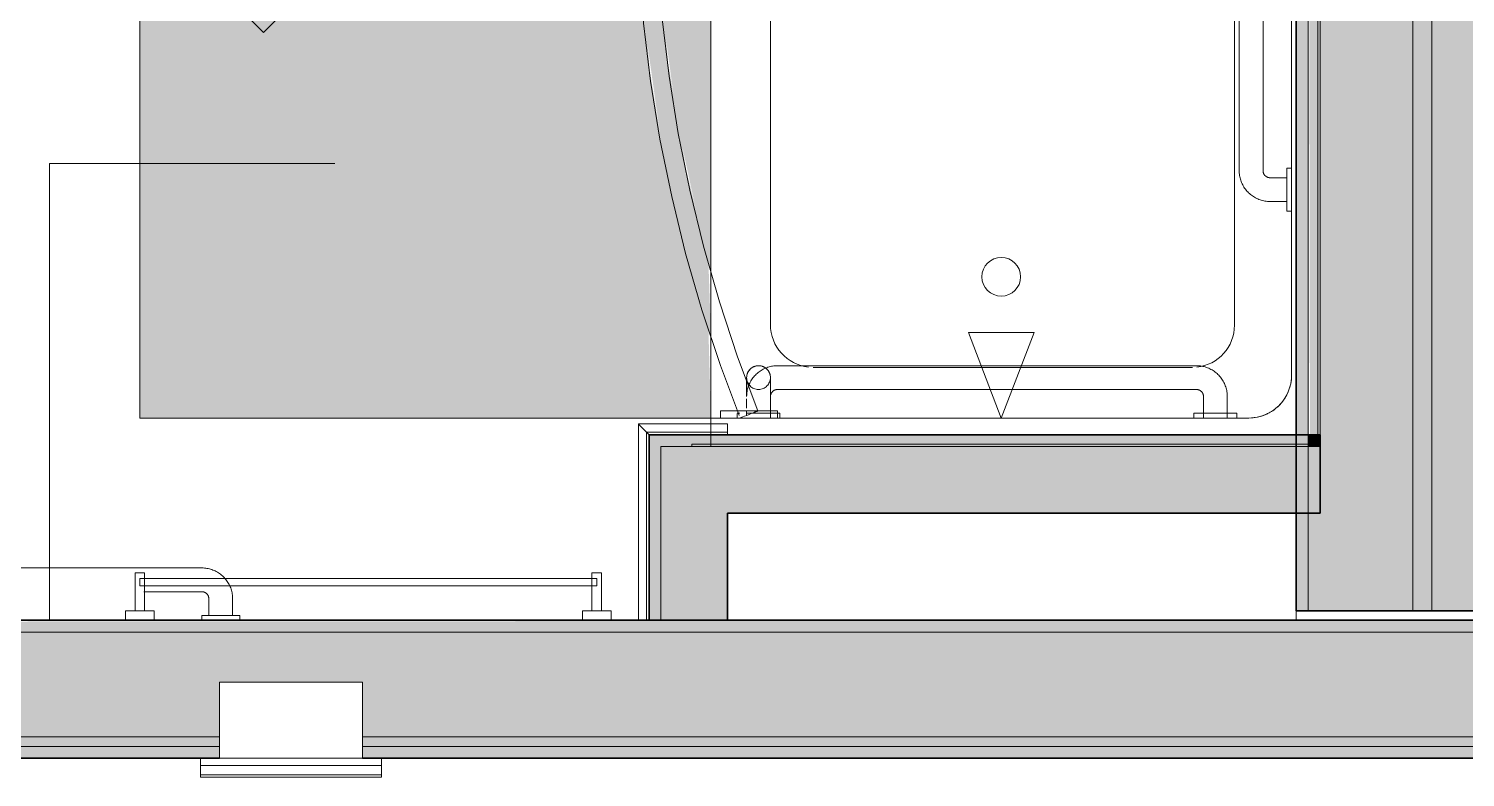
# Model space of a CAD drawing. Header units: inches. Extents: x 6 to 8416, y -388 to 6104.
# Drawn here: x 6471.1 to 6546.5, y 329.9 to 369.3 of the extents above; entities that cross this region are included whole.
import ezdxf

# ---------------------------------------------------------------- set-up
doc = ezdxf.new("R2010")
doc.units = ezdxf.units.IN
doc.header["$MEASUREMENT"] = 0
doc.linetypes.add('Dash 1_16_', pattern=[48, 24, -24])
doc.linetypes.add('Hidden 1_16_', pattern=[36, 24, -12])
for name, color, linetype, lineweight in [('A-GENM', 13, 'Continuous', 18), ('A-ROOM', 32, 'Continuous', 13), ('A-WALL', 113, 'Continuous', 25), ('A-WALL-PATT', 111, 'Continuous', 35), ('I-WALL', 2, 'Continuous', 25), ('P-SANR-FIXT', 6, 'Continuous', 18), ('Q-SPCQ', 91, 'Continuous', 18)]:
    doc.layers.add(name, color=color, linetype=linetype, lineweight=lineweight)

# ---------------------------------------------------------------- blocks, each defined once
blk = doc.blocks.new('GM BA Shower-Unit-Tub-Prefab-ICC ADA-AM - ICC Type B_ Option B Forward_ 60_W x 32_D-2924853-LEVEL 3 - PLAN Copy 1 Copy 1')
at = {"layer": 'A-GENM'}
blk.add_line((0, 32), (0.625, 32), dxfattribs=at)
blk = doc.blocks.new('PL BA Toilet-Unit-Two Piece-ICC ADA-AM - ICC Type B_ Side Approach_ Side Bar-1978641-LEVEL 3 - PLAN Copy 1 Copy 1')
at = {"layer": 'A-GENM', "linetype": 'Hidden 1_16_', "lineweight": 9}
for p, q in [((48, 56), (48, 24)), ((33, 24), (33, 0)), ((33, 24), (48, 24))]:
    blk.add_line(p, q, dxfattribs=at)
blk = doc.blocks.new('GM Clearance-Rect-AM - 30_ x 48_  - A117 2017 Existing _ Type B _ A117 2009 _ CBC-V246-LEVEL 3 - PLAN Copy 1 Copy 1')
at = {"layer": 'A-GENM', "linetype": 'Hidden 1_16_', "lineweight": 9, "transparency": 33554560}
h = blk.add_hatch(color=256, dxfattribs=at)
h.paths.add_polyline_path([(-6.991, 0), (15, 0), (14.865, 4.705), (14.159, 7.141), (12.32, 14.947), (11.787, 18.299), (11.214, 24.639), (11.148, 30.645), (11.479, 35.998), (12.278, 41.836), (13.485, 47.308), (13.485, 48), (-15, 48), (-15, 0)])
h.paths.add_polyline_path([(15, 7.775), (15, 48), (14.667, 48), (13.728, 44.092), (12.765, 38.451), (12.231, 32.814), (12.135, 26.714), (12.448, 21.317), (13.252, 15.39), (14.486, 9.664), (14.989, 7.815)])
blk.add_hatch(color=256, dxfattribs=at).paths.add_polyline_path([(15, 4.326), (14.865, 8.27), (13.713, 12.987), (12.752, 18.657), (12.22, 24.46), (12.135, 30.286), (12.478, 35.946), (13.367, 42.21), (14.624, 47.841), (14.492, 48), (13.614, 47.841), (12.13, 41.068), (11.845, 39.201), (11.217, 32.454), (11.104, 27.516), (11.508, 20.747), (12.336, 14.859), (13.593, 9.14), (14.865, 4.705)])
at = {"layer": 'A-GENM', "linetype": 'Hidden 1_16_', "lineweight": 9}
for p, q in [((-15, 48), (-15, 0)), ((-15, 48), (-15, 0)), ((15, 7.775), (15, 48)), ((15, 7.775), (15, 48)), ((15, 48), (15, 7.775)), ((-15, 0), (-15, 38.125)), ((15, 6.898), (15, 7.775)), ((15, 6.898), (15, 7.775)), ((15, 7.775), (15, 6.898)), ((15, 4.625), (15, 6.752)), ((15, 4.625), (15, 6.752)), ((15, 6.752), (15, 4.625)), ((15, 0), (15, 4.326)), ((15, 0), (15, 4.326)), ((15, 4.326), (15, 0)), ((-15, 0), (15, 0)), ((-15, 0), (15, 0)), ((15, 0), (-15, 0))]:
    blk.add_line(p, q, dxfattribs=at)
blk = doc.blocks.new('z Nested-Shower Surround-Tub-Prefab - Variable-V247-LEVEL 3 - PLAN Copy 1 Copy 1')
at = {"layer": 'A-GENM', "lineweight": 9}
for p, q in [((0.125, 33), (0, 33)), ((0, 33), (0, 0.625)), ((0, 32), (0, 33)), ((0, 33), (0.125, 33)), ((0.125, 0.625), (0.125, 33)), ((0.125, 33), (0.125, 32)), ((0, 31.125), (0, 32)), ((0.125, 32), (0.125, 31.125)), ((0, 1.25), (0, 31.125)), ((0.125, 31.125), (0.125, 1.25)), ((0, 0.625), (0, 0)), ((0, 0), (60, 0)), ((0.125, 0.125), (0.125, 0.625)), ((59.875, 0.125), (0.125, 0.125))]:
    blk.add_line(p, q, dxfattribs=at)
at = {"layer": 'A-GENM'}
for p, q in [((1.5, 32), (0, 32)), ((0, 32), (0, 0.625)), ((0, 31.125), (0, 32)), ((0.125, 32), (0.469, 32)), ((0.625, 32), (1.5, 32)), ((1.5, 32), (5.826, 32)), ((1.5, 30.75), (1.5, 32)), ((1.5, 30.75), (1.5, 32)), ((1.5, 32), (1.5, 30.75)), ((6.125, 32), (8.252, 32)), ((8.398, 32), (9.275, 32)), ((9.275, 32), (49.5, 32)), ((0, 1.25), (0, 31.125)), ((1.5, 30), (1.5, 30.75)), ((1.5, 29.25), (1.5, 30.75)), ((1.5, 30.75), (1.5, 30)), ((1.5, 3.75), (1.5, 29.25)), ((1.5, 5.942), (1.5, 29.058)), ((1.5, 29.058), (1.5, 5.942)), ((53.839, 28.873), (6.409, 28.873)), ((4.159, 26.623), (4.159, 17.771)), ((4.159, 17.771), (4.159, 15.729)), ((4.159, 15.729), (4.159, 6.712)), ((1.5, 3.75), (1.5, 5.058)), ((1.5, 5.058), (1.5, 3.75)), ((53.877, 4.5), (6.371, 4.5)), ((56.25, 1.5), (3.75, 1.5)), ((56.25, 1.5), (3.75, 1.5)), ((3.75, 1.5), (56.25, 1.5)), ((0, 0.625), (0, 0)), ((0, 0), (60, 0))]:
    blk.add_line(p, q, dxfattribs=at)
blk.add_circle((8.92, 16.75), 1.016, dxfattribs=at)
for centre, radius, start, end in [((6.409, 26.623), 2.25, 90, 173.7582), ((6.371, 6.712), 2.212, 186.09767, 270), ((3.75, 3.75), 2.25, 180, 195), ((3.75, 3.75), 2.25, 180, 270), ((3.75, 3.75), 2.25, 180, 195), ((3.75, 3.75), 2.25, 195, 200.02868), ((3.75, 3.75), 2.25, 195, 200.02868), ((3.75, 3.75), 2.25, 200.02868, 204.97132), ((3.75, 3.75), 2.25, 200.02868, 204.97132), ((3.75, 3.75), 2.25, 204.97132, 210), ((3.75, 3.75), 2.25, 204.97132, 210), ((3.75, 3.75), 2.25, 210, 225), ((3.75, 3.75), 2.25, 210, 225), ((3.75, 3.75), 2.25, 225, 240), ((3.75, 3.75), 2.25, 225, 240), ((3.75, 3.75), 2.25, 240, 245.02868), ((3.75, 3.75), 2.25, 240, 245.02868), ((3.75, 3.75), 2.25, 245.02868, 249.97132), ((3.75, 3.75), 2.25, 245.02868, 249.97132), ((3.75, 3.75), 2.25, 249.97132, 255), ((3.75, 3.75), 2.25, 249.97132, 255), ((3.75, 3.75), 2.25, 255, 270), ((3.75, 3.75), 2.25, 255, 270)]:
    blk.add_arc(centre, radius, start, end, dxfattribs=at)
blk = doc.blocks.new('z Nested-Shower Grab Bars - Variable-V248-LEVEL 3 - PLAN Copy 1 Copy 1')
at = {"layer": 'A-GENM', "linetype": 'Dash 1_16_', "lineweight": 9}
for p, q in [((0.245, 29.125), (0, 29.125)), ((0, 29.125), (0, 28.974)), ((0, 29.125), (0, 28.974)), ((0.245, 29.125), (0, 29.125)), ((0, 29.125), (0, 29.087)), ((0, 29.125), (0, 28.974)), ((0, 29.087), (0, 28.974)), ((0, 28.795), (0, 28.563)), ((0, 28.795), (0, 28.563)), ((0, 28.795), (0, 28.563)), ((0, 28.795), (0, 28.563)), ((0.25, 29.087), (0.25, 29.125)), ((0.25, 29.087), (0.25, 29.125)), ((0.25, 29.087), (0.25, 29.125)), ((0.25, 29.087), (0.25, 29.125)), ((0.25, 28.974), (0.25, 29.087)), ((0.25, 28.974), (0.25, 29.087)), ((0.25, 28.974), (0.25, 29.087)), ((0.25, 28.974), (0.25, 29.087)), ((0, 28.625), (0, 28.604)), ((0, 28.625), (0, 28.604)), ((0, 28.604), (0, 28.541)), ((0, 28.604), (0, 28.541)), ((0, 28.541), (0, 28.442)), ((0, 28.541), (0, 28.442)), ((0, 28.503), (0, 28.113)), ((0, 28.503), (0, 28.113)), ((0, 28.503), (0, 28.113)), ((0, 28.442), (0, 28.162)), ((0, 28.442), (0, 27.838)), ((0, 28.162), (0, 27.838)), ((0, 28), (0, 27.749)), ((0, 28), (0, 27.749)), ((0, 28), (0, 27.749)), ((0.375, 28.625), (0.154, 28.625)), ((0.25, 28.625), (0.25, 28.604)), ((0.25, 28.625), (0.25, 28.604)), ((0.25, 28.604), (0.25, 28.541)), ((0.25, 28.604), (0.25, 28.442)), ((0.25, 28.541), (0.25, 28.442)), ((0.25, 28.442), (0.25, 28.313)), ((0.25, 28.442), (0.25, 28.313)), ((0.25, 28.313), (0.25, 28)), ((0.25, 28.313), (0.25, 28.162)), ((0.25, 28.113), (0.25, 28.291)), ((0.25, 28.162), (0.25, 28)), ((0.25, 28), (0.25, 27.838)), ((0.25, 28), (0.25, 27.838)), ((0.25, 27.749), (0.25, 27.991)), ((1.004, 28.625), (0.515, 28.625)), ((1.004, 28.625), (0.515, 28.625)), ((1.143, 28.625), (1.125, 28.625)), ((1.125, 28.625), (1.165, 28.625)), ((1.208, 28.623), (1.143, 28.625)), ((1.165, 28.625), (1.205, 28.625)), ((1.205, 28.625), (1.245, 28.625)), ((1.272, 28.618), (1.208, 28.623)), ((1.245, 28.625), (1.284, 28.625)), ((1.337, 28.611), (1.272, 28.618)), ((1.284, 28.625), (1.324, 28.625)), ((1.324, 28.625), (1.363, 28.625)), ((1.401, 28.601), (1.337, 28.611)), ((1.363, 28.625), (1.401, 28.625)), ((1.401, 28.625), (1.44, 28.625)), ((1.465, 28.589), (1.401, 28.601)), ((1.44, 28.625), (1.477, 28.625)), ((1.528, 28.574), (1.465, 28.589)), ((1.477, 28.625), (1.514, 28.625)), ((1.514, 28.625), (1.551, 28.625)), ((1.591, 28.557), (1.528, 28.574)), ((1.551, 28.625), (1.587, 28.625)), ((1.587, 28.625), (1.622, 28.625)), ((1.653, 28.537), (1.591, 28.557)), ((1.622, 28.625), (1.656, 28.625)), ((1.714, 28.515), (1.653, 28.537)), ((1.656, 28.625), (1.69, 28.625)), ((1.69, 28.625), (1.722, 28.625)), ((1.774, 28.49), (1.714, 28.515)), ((1.722, 28.625), (1.754, 28.625)), ((1.754, 28.625), (1.784, 28.625)), ((1.833, 28.463), (1.774, 28.49)), ((1.784, 28.625), (1.814, 28.625)), ((1.814, 28.625), (1.842, 28.625)), ((1.891, 28.433), (1.833, 28.463)), ((1.842, 28.625), (1.87, 28.625)), ((1.87, 28.625), (1.896, 28.625)), ((1.948, 28.401), (1.891, 28.433)), ((1.896, 28.625), (1.921, 28.625)), ((1.921, 28.625), (1.944, 28.625)), ((1.944, 28.625), (1.966, 28.625)), ((2.003, 28.367), (1.948, 28.401)), ((1.966, 28.625), (1.987, 28.625)), ((1.987, 28.625), (2.007, 28.625)), ((2.057, 28.331), (2.003, 28.367)), ((2.042, 28.625), (2.057, 28.625)), ((2.057, 28.625), (2.071, 28.625)), ((2.109, 28.293), (2.057, 28.331)), ((2.071, 28.625), (2.083, 28.625)), ((2.083, 28.625), (2.094, 28.625)), ((2.094, 28.625), (2.103, 28.625)), ((2.103, 28.625), (2.11, 28.625)), ((2.16, 28.252), (2.109, 28.293)), ((2.11, 28.625), (2.116, 28.625)), ((2.116, 28.625), (2.121, 28.625)), ((2.121, 28.625), (2.124, 28.625)), ((2.124, 28.625), (2.125, 28.625)), ((2.125, 28.625), (2.15, 28.625)), ((2.15, 28.625), (2.175, 28.623)), ((2.21, 28.21), (2.16, 28.252)), ((2.175, 28.623), (2.2, 28.621)), ((2.2, 28.621), (2.225, 28.617)), ((2.257, 28.166), (2.21, 28.21)), ((2.225, 28.617), (2.249, 28.613)), ((2.249, 28.613), (2.274, 28.607)), ((2.303, 28.119), (2.257, 28.166)), ((2.274, 28.607), (2.298, 28.601)), ((2.298, 28.601), (2.322, 28.593)), ((2.347, 28.072), (2.303, 28.119)), ((2.322, 28.593), (2.345, 28.585)), ((2.345, 28.585), (2.368, 28.576)), ((2.389, 28.022), (2.347, 28.072)), ((2.368, 28.576), (2.391, 28.565)), ((2.428, 27.97), (2.389, 28.022)), ((2.391, 28.565), (2.414, 28.554)), ((2.414, 28.554), (2.436, 28.542)), ((2.466, 27.918), (2.428, 27.97)), ((2.436, 28.542), (2.457, 28.53)), ((2.457, 28.53), (2.478, 28.516)), ((2.478, 28.516), (2.498, 28.501)), ((2.498, 28.501), (2.518, 28.486)), ((2.518, 28.486), (2.537, 28.47)), ((2.537, 28.47), (2.556, 28.453)), ((2.556, 28.453), (2.573, 28.435)), ((2.573, 28.435), (2.59, 28.417)), ((2.59, 28.417), (2.607, 28.398)), ((2.607, 28.398), (2.622, 28.379)), ((2.622, 28.379), (2.637, 28.358)), ((2.637, 28.358), (2.651, 28.338)), ((2.651, 28.338), (2.664, 28.316)), ((2.664, 28.316), (2.676, 28.295)), ((2.676, 28.295), (2.688, 28.272)), ((2.688, 28.272), (2.698, 28.25)), ((2.698, 28.25), (2.708, 28.226)), ((2.708, 28.226), (2.716, 28.203)), ((2.716, 28.203), (2.724, 28.179)), ((2.724, 28.179), (2.73, 28.155)), ((2.73, 28.155), (2.736, 28.131)), ((2.736, 28.131), (2.741, 28.106)), ((2.741, 28.106), (2.745, 28.082)), ((2.746, 27.932), (2.743, 27.907)), ((2.745, 28.082), (2.747, 28.057)), ((2.749, 27.957), (2.746, 27.932)), ((2.747, 28.057), (2.749, 28.032)), ((2.749, 28.032), (2.75, 28.007)), ((2.75, 27.982), (2.749, 27.957)), ((2.75, 28.007), (2.75, 27.982)), ((0, 27.838), (0, 27.688)), ((0, 27.838), (0, 27.688)), ((0, 27.709), (0, 27.438)), ((0, 27.709), (0, 27.438)), ((0, 27.709), (0, 27.438)), ((0, 27.688), (0, 27.558)), ((0, 27.688), (0, 27.558)), ((0, 27.558), (0, 27.459)), ((0, 27.558), (0, 27.459)), ((0, 27.459), (0, 27.396)), ((0, 27.459), (0, 27.396)), ((0, 27.438), (0, 27.205)), ((0, 27.438), (0, 27.205)), ((0, 27.438), (0, 27.205)), ((0, 27.438), (0, 27.205)), ((0, 27.396), (0, 27.375)), ((0, 27.396), (0, 27.375)), ((0, 27.375), (1.125, 27.375)), ((0, 27.205), (0, 27.026)), ((0, 27.205), (0, 27.026)), ((0, 27.205), (0, 27.026)), ((0, 27.205), (0, 27.026)), ((0.25, 27.838), (0.25, 27.688)), ((0.25, 27.838), (0.25, 27.688)), ((0.25, 26.875), (0.25, 27.709)), ((0.25, 27.688), (0.25, 27.375)), ((0.25, 27.688), (0.25, 27.375)), ((0.25, 26.875), (0.25, 27.687)), ((0.25, 26.875), (0.25, 27.687)), ((0.25, 26.875), (0.25, 27.438)), ((0.25, 27.375), (1.125, 27.375)), ((1.972, 27.375), (1.95, 27.375)), ((1.993, 27.375), (1.972, 27.375)), ((2.012, 27.375), (1.993, 27.375)), ((2.03, 27.375), (2.012, 27.375)), ((2.046, 27.375), (2.03, 27.375)), ((2.061, 27.375), (2.046, 27.375)), ((2.074, 27.375), (2.061, 27.375)), ((2.086, 27.375), (2.074, 27.375)), ((2.096, 27.375), (2.086, 27.375)), ((2.105, 27.375), (2.096, 27.375)), ((2.112, 27.375), (2.105, 27.375)), ((2.118, 27.375), (2.112, 27.375)), ((2.122, 27.375), (2.118, 27.375)), ((2.124, 27.375), (2.122, 27.375)), ((2.125, 27.375), (2.124, 27.375)), ((2.138, 27.375), (2.125, 27.375)), ((2.163, 27.376), (2.138, 27.375)), ((2.188, 27.378), (2.163, 27.376)), ((2.213, 27.381), (2.188, 27.378)), ((2.238, 27.385), (2.213, 27.381)), ((2.262, 27.39), (2.238, 27.385)), ((2.287, 27.396), (2.262, 27.39)), ((2.311, 27.403), (2.287, 27.396)), ((2.334, 27.411), (2.311, 27.403)), ((2.358, 27.42), (2.334, 27.411)), ((2.381, 27.43), (2.358, 27.42)), ((2.403, 27.44), (2.381, 27.43)), ((2.426, 27.452), (2.403, 27.44)), ((2.447, 27.464), (2.426, 27.452)), ((2.468, 27.478), (2.447, 27.464)), ((2.502, 27.863), (2.466, 27.918)), ((2.489, 27.492), (2.468, 27.478)), ((2.509, 27.507), (2.489, 27.492)), ((2.535, 27.807), (2.502, 27.863)), ((2.528, 27.523), (2.509, 27.507)), ((2.547, 27.539), (2.528, 27.523)), ((2.566, 27.75), (2.535, 27.807)), ((2.565, 27.556), (2.547, 27.539)), ((2.583, 27.574), (2.565, 27.556)), ((2.595, 27.692), (2.566, 27.75)), ((2.599, 27.593), (2.583, 27.574)), ((2.622, 27.633), (2.595, 27.692)), ((2.615, 27.612), (2.599, 27.593)), ((2.63, 27.632), (2.615, 27.612)), ((2.646, 27.572), (2.622, 27.633)), ((2.645, 27.653), (2.63, 27.632)), ((2.658, 27.674), (2.645, 27.653)), ((2.671, 27.695), (2.658, 27.674)), ((2.682, 27.717), (2.671, 27.695)), ((2.693, 27.74), (2.682, 27.717)), ((2.703, 27.763), (2.693, 27.74)), ((2.712, 27.786), (2.703, 27.763)), ((2.72, 27.81), (2.712, 27.786)), ((2.727, 27.834), (2.72, 27.81)), ((2.734, 27.858), (2.727, 27.834)), ((2.739, 27.882), (2.734, 27.858)), ((2.743, 27.907), (2.739, 27.882)), ((0, 27.026), (0, 26.913)), ((0, 27.026), (0, 26.913)), ((0, 27.026), (0, 26.913)), ((0, 27.026), (0, 26.913)), ((0, 26.913), (0, 26.875)), ((0, 26.913), (0, 26.875)), ((0, 26.913), (0, 26.875)), ((0, 26.913), (0, 26.875)), ((0, 26.875), (0.25, 26.875)), ((0, 26.875), (0.25, 26.875)), ((1.5, 27), (1.5, 15.826)), ((2.75, 16.306), (2.75, 27)), ((2.75, 14.194), (2.75, 16.306)), ((1.5, 15.826), (1.5, 14.674)), ((1.5, 14.674), (1.5, 5)), ((2.75, 5), (2.75, 14.194)), ((0.25, 5.125), (0, 5.125)), ((0, 5.125), (0, 5.087)), ((0, 5.125), (0, 5.087)), ((0, 5.087), (0, 4.974)), ((0, 5.087), (0, 4.974)), ((0, 4.974), (0, 4.795)), ((0, 4.974), (0, 4.795)), ((0, 4.795), (0, 4.563)), ((0, 4.795), (0, 4.563)), ((1.125, 4.625), (0, 4.625)), ((0, 4.625), (0, 4.604)), ((0, 4.625), (0, 4.604)), ((0, 4.604), (0, 4.541)), ((0, 4.604), (0, 4.541)), ((0, 4.563), (0, 4.291)), ((0, 4.541), (0, 4.442)), ((0, 4.541), (0, 4.442)), ((0.25, 2.875), (0.25, 5.125)), ((0.25, 4.563), (0.25, 5.125)), ((0, 4.442), (0, 4.313)), ((0, 4.442), (0, 4.313)), ((0, 4.313), (0, 4.162)), ((0, 4.313), (0, 4.162)), ((0, 4.291), (0, 4)), ((0, 4.162), (0, 4)), ((0, 4.162), (0, 4)), ((0, 4), (0, 3.709)), ((0, 4), (0, 3.838)), ((0, 4), (0, 3.838)), ((0, 3.838), (0, 3.688)), ((0, 3.838), (0, 3.688)), ((0, 3.709), (0, 3.438)), ((0, 3.688), (0, 3.558)), ((0, 3.688), (0, 3.558)), ((0, 3.558), (0, 3.459)), ((0, 3.558), (0, 3.459)), ((0, 3.459), (0, 3.396)), ((0, 3.459), (0, 3.396)), ((0, 3.438), (0, 3.205)), ((0, 3.438), (0, 3.205)), ((0, 3.396), (0, 3.375)), ((0, 3.396), (0, 3.375)), ((0, 3.375), (1.125, 3.375)), ((0, 3.205), (0, 3.026)), ((0, 3.205), (0, 3.026)), ((0, 3.026), (0, 2.913)), ((0, 3.026), (0, 2.913)), ((0.25, 2.875), (0.25, 3.438)), ((0, 2.913), (0, 2.875)), ((0, 2.913), (0, 2.875)), ((0, 2.875), (0.25, 2.875)), ((35, 2.75), (13, 2.75)), ((35, 2.75), (13, 2.75)), ((11.375, 1.125), (11.375, 0.25)), ((11.375, 1.125), (11.375, 0.25)), ((12.625, 0.25), (12.625, 1.125)), ((12.625, 0.25), (12.625, 1.125)), ((13, 1.5), (35, 1.5)), ((13, 1.5), (35, 1.5)), ((10.875, 0.25), (10.875, 0)), ((11.687, 0.25), (10.875, 0.25)), ((11.687, 0.25), (10.875, 0.25)), ((10.875, 0.25), (10.875, 0)), ((13.125, 0.25), (10.875, 0.25)), ((11.687, 0.25), (10.875, 0.25)), ((10.875, 0), (10.913, 0)), ((10.875, 0), (10.913, 0)), ((10.875, 0), (10.913, 0)), ((10.875, 0), (10.913, 0)), ((10.913, 0), (11.026, 0)), ((10.913, 0), (11.026, 0)), ((10.913, 0), (11.026, 0)), ((10.913, 0), (11.026, 0)), ((11.026, 0), (11.205, 0)), ((11.026, 0), (11.205, 0)), ((11.026, 0), (11.205, 0)), ((11.026, 0), (11.205, 0)), ((11.205, 0), (11.438, 0)), ((11.205, 0), (11.438, 0)), ((11.205, 0), (11.438, 0)), ((11.205, 0), (11.438, 0)), ((11.375, 0.25), (11.688, 0.25)), ((11.375, 0.25), (11.688, 0.25)), ((11.375, 0.25), (11.688, 0.25)), ((11.375, 0.25), (12.625, 0.25)), ((11.438, 0), (11.709, 0)), ((11.438, 0), (11.709, 0)), ((11.438, 0), (11.709, 0)), ((11.438, 0), (11.709, 0)), ((11.688, 0.25), (12.313, 0.25)), ((11.688, 0.25), (11.838, 0.25)), ((11.688, 0.25), (11.838, 0.25)), ((11.822, 0.25), (11.709, 0.25)), ((11.822, 0.25), (11.709, 0.25)), ((11.822, 0.25), (11.709, 0.25)), ((11.709, 0), (12, 0)), ((11.709, 0), (12, 0)), ((11.709, 0), (12, 0)), ((11.709, 0), (12, 0)), ((11.838, 0.25), (12, 0.25)), ((11.838, 0.25), (12, 0.25)), ((12, 0.25), (12.162, 0.25)), ((12, 0.25), (12.162, 0.25)), ((12, 0), (12.291, 0)), ((12, 0), (12.291, 0)), ((12, 0), (12.291, 0)), ((12, 0), (12.291, 0)), ((12.162, 0.25), (12.313, 0.25)), ((12.162, 0.25), (12.313, 0.25)), ((12.291, 0), (12.563, 0)), ((12.291, 0), (12.563, 0)), ((12.291, 0), (12.563, 0)), ((12.291, 0), (12.563, 0)), ((13.125, 0.25), (12.313, 0.25)), ((13.125, 0.25), (12.313, 0.25)), ((12.313, 0.25), (12.625, 0.25)), ((12.313, 0.25), (12.625, 0.25)), ((13.125, 0.25), (12.313, 0.25)), ((12.313, 0.25), (12.625, 0.25)), ((12.563, 0), (12.795, 0)), ((12.563, 0), (12.795, 0)), ((12.563, 0), (12.795, 0)), ((12.563, 0), (12.795, 0)), ((12.795, 0), (12.974, 0)), ((12.795, 0), (12.974, 0)), ((12.795, 0), (12.974, 0)), ((12.795, 0), (12.974, 0)), ((12.974, 0), (13.087, 0)), ((12.974, 0), (13.087, 0)), ((12.974, 0), (13.087, 0)), ((12.974, 0), (13.087, 0)), ((13.087, 0), (13.125, 0)), ((13.087, 0), (13.125, 0)), ((13.087, 0), (13.125, 0)), ((13.087, 0), (13.125, 0)), ((13.125, 0), (13.125, 0.25)), ((13.125, 0), (13.125, 0.25))]:
    blk.add_line(p, q, dxfattribs=at)
at = {"layer": 'A-GENM', "linetype": 'Dash 1_16_', "lineweight": 9, "flags": 128}
for points in [[(2.007, 28.625), (2.025, 28.625), (2.042, 28.625)], [(1.125, 27.375), (1.14, 27.375), (1.155, 27.374), (1.17, 27.372), (1.185, 27.37), (1.2, 27.368), (1.214, 27.364), (1.229, 27.36), (1.243, 27.356), (1.257, 27.351), (1.271, 27.345), (1.285, 27.339), (1.298, 27.333), (1.311, 27.325), (1.324, 27.318), (1.337, 27.31), (1.349, 27.301), (1.361, 27.292), (1.372, 27.282), (1.383, 27.272), (1.394, 27.261), (1.404, 27.25), (1.414, 27.239), (1.423, 27.227), (1.432, 27.215), (1.441, 27.203), (1.448, 27.19), (1.456, 27.177), (1.463, 27.163), (1.469, 27.15), (1.475, 27.136), (1.48, 27.122), (1.484, 27.108), (1.488, 27.093), (1.492, 27.078), (1.495, 27.064), (1.497, 27.049), (1.498, 27.034), (1.5, 27.019), (1.5, 27.004), (1.5, 27)], [(1.95, 27.375), (1.927, 27.375), (1.903, 27.375), (1.877, 27.375), (1.85, 27.375), (1.822, 27.375), (1.792, 27.375), (1.762, 27.375), (1.731, 27.375), (1.699, 27.375), (1.665, 27.375), (1.631, 27.375), (1.596, 27.375), (1.561, 27.375), (1.524, 27.375), (1.487, 27.375), (1.45, 27.375), (1.412, 27.375), (1.373, 27.375), (1.334, 27.375), (1.295, 27.375), (1.255, 27.375), (1.216, 27.375), (1.176, 27.375), (1.136, 27.375), (1.125, 27.375)], [(2.75, 27), (2.749, 27.065), (2.745, 27.13), (2.738, 27.195), (2.729, 27.259), (2.718, 27.323), (2.703, 27.386), (2.687, 27.449), (2.668, 27.511), (2.646, 27.572)], [(1.5, 5), (1.5, 4.985), (1.499, 4.97), (1.497, 4.955), (1.495, 4.94), (1.493, 4.925), (1.489, 4.911), (1.485, 4.896), (1.481, 4.882), (1.476, 4.868), (1.47, 4.854), (1.464, 4.84), (1.458, 4.827), (1.45, 4.814), (1.443, 4.801), (1.435, 4.788), (1.426, 4.776), (1.417, 4.764), (1.407, 4.753), (1.397, 4.742), (1.386, 4.731), (1.375, 4.721), (1.364, 4.711), (1.352, 4.702), (1.34, 4.693), (1.328, 4.684), (1.315, 4.677), (1.302, 4.669), (1.288, 4.662), (1.275, 4.656), (1.261, 4.65), (1.247, 4.645), (1.233, 4.641), (1.218, 4.637), (1.203, 4.633), (1.189, 4.63), (1.174, 4.628), (1.159, 4.627), (1.144, 4.625), (1.129, 4.625), (1.125, 4.625)], [(1.125, 3.375), (1.19, 3.376), (1.255, 3.38), (1.32, 3.387), (1.384, 3.396), (1.448, 3.407), (1.511, 3.422), (1.574, 3.438), (1.636, 3.457), (1.697, 3.479), (1.758, 3.503), (1.817, 3.53), (1.875, 3.559), (1.932, 3.59), (1.988, 3.623), (2.043, 3.659), (2.095, 3.697), (2.147, 3.736), (2.197, 3.778), (2.244, 3.822), (2.291, 3.868), (2.335, 3.915), (2.377, 3.965), (2.418, 4.016), (2.456, 4.068), (2.492, 4.122), (2.526, 4.177), (2.558, 4.234), (2.588, 4.292), (2.615, 4.351), (2.64, 4.411), (2.662, 4.472), (2.682, 4.534), (2.699, 4.597), (2.714, 4.66), (2.726, 4.724), (2.736, 4.788), (2.743, 4.853), (2.748, 4.917), (2.75, 4.982), (2.75, 5)], [(13, 2.75), (12.935, 2.749), (12.87, 2.745), (12.805, 2.738), (12.741, 2.729), (12.677, 2.718), (12.614, 2.703), (12.551, 2.687), (12.489, 2.668), (12.428, 2.646), (12.367, 2.622), (12.308, 2.595), (12.25, 2.566), (12.193, 2.535), (12.137, 2.502), (12.082, 2.466), (12.03, 2.428), (11.978, 2.389), (11.928, 2.347), (11.881, 2.303), (11.834, 2.257), (11.79, 2.21), (11.748, 2.16), (11.707, 2.109), (11.669, 2.057), (11.633, 2.003), (11.599, 1.948), (11.567, 1.891), (11.537, 1.833), (11.51, 1.774), (11.485, 1.714), (11.463, 1.653), (11.443, 1.591), (11.426, 1.528), (11.411, 1.465), (11.399, 1.401), (11.389, 1.337), (11.382, 1.272), (11.377, 1.208), (11.375, 1.143), (11.375, 1.125)], [(13, 2.75), (12.935, 2.749), (12.87, 2.745), (12.805, 2.738), (12.741, 2.729), (12.677, 2.718), (12.614, 2.703), (12.551, 2.687), (12.489, 2.668), (12.428, 2.646), (12.367, 2.622), (12.308, 2.595), (12.25, 2.566), (12.193, 2.535), (12.137, 2.502), (12.082, 2.466), (12.03, 2.428), (11.978, 2.389), (11.928, 2.347), (11.881, 2.303), (11.834, 2.257), (11.79, 2.21), (11.748, 2.16), (11.707, 2.109), (11.669, 2.057), (11.633, 2.003), (11.599, 1.948), (11.567, 1.891), (11.537, 1.833), (11.51, 1.774), (11.485, 1.714), (11.463, 1.653), (11.443, 1.591), (11.426, 1.528), (11.411, 1.465), (11.399, 1.401), (11.389, 1.337), (11.382, 1.272), (11.377, 1.208), (11.375, 1.143), (11.375, 1.125)], [(12.625, 1.125), (12.625, 1.14), (12.626, 1.155), (12.628, 1.17), (12.63, 1.185), (12.632, 1.2), (12.636, 1.214), (12.64, 1.229), (12.644, 1.243), (12.649, 1.257), (12.655, 1.271), (12.661, 1.285), (12.667, 1.298), (12.675, 1.311), (12.682, 1.324), (12.69, 1.337), (12.699, 1.349), (12.708, 1.361), (12.718, 1.372), (12.728, 1.383), (12.739, 1.394), (12.75, 1.404), (12.761, 1.414), (12.773, 1.423), (12.785, 1.432), (12.797, 1.441), (12.81, 1.448), (12.823, 1.456), (12.837, 1.463), (12.85, 1.469), (12.864, 1.475), (12.878, 1.48), (12.892, 1.484), (12.907, 1.488), (12.922, 1.492), (12.936, 1.495), (12.951, 1.497), (12.966, 1.498), (12.981, 1.5), (12.996, 1.5), (13, 1.5)], [(12.625, 1.125), (12.625, 1.14), (12.626, 1.155), (12.628, 1.17), (12.63, 1.185), (12.632, 1.2), (12.636, 1.214), (12.64, 1.229), (12.644, 1.243), (12.649, 1.257), (12.655, 1.271), (12.661, 1.285), (12.667, 1.298), (12.675, 1.311), (12.682, 1.324), (12.69, 1.337), (12.699, 1.349), (12.708, 1.361), (12.718, 1.372), (12.728, 1.383), (12.739, 1.394), (12.75, 1.404), (12.761, 1.414), (12.773, 1.423), (12.785, 1.432), (12.797, 1.441), (12.81, 1.448), (12.823, 1.456), (12.837, 1.463), (12.85, 1.469), (12.864, 1.475), (12.878, 1.48), (12.892, 1.484), (12.907, 1.488), (12.922, 1.492), (12.936, 1.495), (12.951, 1.497), (12.966, 1.498), (12.981, 1.5), (12.996, 1.5), (13, 1.5)]]:
    blk.add_lwpolyline(points, dxfattribs=at)
at = {"layer": 'A-GENM', "linetype": 'Dash 1_16_', "lineweight": 9}
for start, end in [(90, 270), (270, 90)]:
    blk.add_arc((2.125, 28), 0.625, start, end, dxfattribs=at)
blk = doc.blocks.new('z Nested-Clearance-Shower-AM - Tub_Shower - ICC Type B - Option B_ Forward _ CBC 11A-2223343-LEVEL 3 - PLAN Copy 1 Copy 1')
at = {"layer": 'A-GENM', "linetype": 'Hidden 1_16_', "lineweight": 9}
for p, q in [((48, 30), (0, 30)), ((0, 30), (0, 0)), ((21.664, 24.914), (20.25, 23.5)), ((20.25, 23.5), (21.664, 24.914)), ((20.25, 23.5), (24, 19.75)), ((24, 19.75), (20.25, 23.5)), ((0, 0), (48, 0))]:
    blk.add_line(p, q, dxfattribs=at)
blk = doc.blocks.new('z Nested-Shower Fixtures - Variable-2223344-LEVEL 3 - PLAN Copy 1 Copy 1')
at = {"layer": 'P-SANR-FIXT'}
for p, q in [((0, 0), (4.5, 1.727)), ((4.5, 1.727), (4.5, -1.727)), ((4.5, -1.727), (0, 0))]:
    blk.add_line(p, q, dxfattribs=at)
blk = doc.blocks.new('z Nested-Shower Extra Gyp Layer - Variable-2223807-LEVEL 3 - PLAN Copy 1 Copy 1')
at = {"layer": 'A-GENM', "lineweight": 9}
for p, q in [((60, 0.625), (0, 0.625)), ((0, 0.625), (60, 0.625)), ((0, 0.625), (0, 0)), ((0, 0.625), (0, 0)), ((60, 0), (0, 0)), ((0, 0), (60, 0))]:
    blk.add_line(p, q, dxfattribs=at)
blk = doc.blocks.new('SE BA Shower Curtain Rod-AM - 1_ Dia__ 76_ AFF-V249-LEVEL 3 - PLAN Copy 1 Copy 1')
at = {"layer": 'Q-SPCQ'}
for p, q in [((0.375, 1.5), (0, 1.5)), ((0, 1.5), (0, 0.75)), ((0, 1.5), (0, -1.5)), ((0.375, -1.5), (0.375, 1.5)), ((0.375, 0.75), (0.375, 1.5)), ((0, 0.75), (0, 0.388)), ((0, 0.388), (0, 0)), ((0.002, 0.464), (0.057, 0.328)), ((0.002, 0.464), (0.009, 0.449)), ((0.009, 0.449), (0.027, 0.402)), ((0.027, 0.402), (0.057, 0.328)), ((0.057, 0.328), (0.095, 0.232)), ((0.057, 0.328), (0.095, 0.232)), ((0.095, 0.232), (0.14, 0.12)), ((0.095, 0.232), (0.14, 0.12)), ((0.375, 0.605), (0.128, 0.512)), ((0.14, 0.12), (0.235, -0.12)), ((0.14, 0.12), (0.187, 0)), ((0.187, 0), (0.235, -0.12)), ((0.375, 0.521), (0.375, 0.75)), ((0, 0), (0, -0.388)), ((0, -0.388), (0, -0.75)), ((0, -0.75), (0, -1.5)), ((0.235, -0.12), (0.28, -0.232)), ((0.235, -0.12), (0.28, -0.232)), ((0.28, -0.232), (0.348, -0.402)), ((0.28, -0.232), (0.318, -0.328)), ((0.318, -0.328), (0.348, -0.402)), ((0.348, -0.402), (0.366, -0.449)), ((0.348, -0.402), (0.373, -0.464)), ((0.366, -0.449), (0.373, -0.464)), ((0.375, -0.75), (0.375, -0.391)), ((0.375, -1.5), (0.375, -0.75)), ((0, -1.5), (0.375, -1.5))]:
    blk.add_line(p, q, dxfattribs=at)
at = {"layer": 'Q-SPCQ', "flags": 128}
for points in [[(56.625, 0.604), (54.115, 1.547), (51.191, 2.513), (48.231, 3.362), (45.239, 4.091), (42.221, 4.7), (39.18, 5.189), (36.123, 5.555), (33.053, 5.798), (29.976, 5.919), (26.897, 5.916), (23.82, 5.791), (20.75, 5.542), (17.694, 5.171), (14.654, 4.678), (11.636, 4.063), (8.646, 3.329), (5.687, 2.475), (2.765, 1.504), (0.375, 0.605)], [(0.375, -0.464), (3.218, 0.604), (6.104, 1.558), (9.026, 2.395), (11.978, 3.115), (14.958, 3.716), (17.959, 4.198), (20.976, 4.56), (24.006, 4.8), (27.043, 4.919), (30.083, 4.916), (33.119, 4.792), (36.149, 4.547), (39.166, 4.181), (42.166, 3.694), (45.144, 3.088), (48.096, 2.363), (51.016, 1.52), (53.901, 0.562), (56.625, -0.464)]]:
    blk.add_lwpolyline(points, dxfattribs=at)
blk = doc.blocks.new('z Nested-Toilet Grab Bars - z Nested-Toilet Grab Bars-2223284-LEVEL 3 - PLAN Copy 1 Copy 1')
at = {"layer": 'A-GENM', "linetype": 'Dash 1_16_', "lineweight": 9}
for p, q in [((-43, 0), (-43, -0.25)), ((-43, -0.25), (-41, -0.25)), ((-43, -0.25), (-41, -0.25)), ((-42.625, -0.25), (-42.625, -1.125)), ((-41.375, -0.25), (-42.625, -0.25)), ((-41.375, -0.25), (-42.625, -0.25)), ((-41.375, -1.125), (-41.375, -0.25)), ((-41, -0.25), (-41, 0)), ((-37.967, -1.5), (-41, -1.5)), ((-7, -1.5), (-37.533, -1.5)), ((-42.47, -1.817), (-42.441, -1.875)), ((-42.441, -1.875), (-42.41, -1.932)), ((-42.41, -1.932), (-42.377, -1.988)), ((-42.377, -1.988), (-42.341, -2.043)), ((-42.341, -2.043), (-42.303, -2.095)), ((-42.303, -2.095), (-42.264, -2.147)), ((-42.264, -2.147), (-42.222, -2.197)), ((-41, -2.75), (-7, -2.75))]:
    blk.add_line(p, q, dxfattribs=at)
at = {"layer": 'A-GENM', "linetype": 'Dash 1_16_', "lineweight": 9, "flags": 128}
for points in [[(-42.625, -1.125), (-42.624, -1.19), (-42.62, -1.255), (-42.613, -1.32), (-42.604, -1.384), (-42.593, -1.448), (-42.578, -1.511), (-42.562, -1.574), (-42.543, -1.636), (-42.521, -1.697), (-42.497, -1.758), (-42.47, -1.817)], [(-41, -1.5), (-41.015, -1.5), (-41.03, -1.499), (-41.045, -1.497), (-41.06, -1.495), (-41.075, -1.493), (-41.089, -1.489), (-41.104, -1.485), (-41.118, -1.481), (-41.132, -1.476), (-41.146, -1.47), (-41.16, -1.464), (-41.173, -1.458), (-41.186, -1.45), (-41.199, -1.443), (-41.212, -1.435), (-41.224, -1.426), (-41.236, -1.417), (-41.247, -1.407), (-41.258, -1.397), (-41.269, -1.386), (-41.279, -1.375), (-41.289, -1.364), (-41.298, -1.352), (-41.307, -1.34), (-41.316, -1.328), (-41.323, -1.315), (-41.331, -1.302), (-41.338, -1.288), (-41.344, -1.275), (-41.35, -1.261), (-41.355, -1.247), (-41.359, -1.233), (-41.363, -1.218), (-41.367, -1.203), (-41.37, -1.189), (-41.372, -1.174), (-41.373, -1.159), (-41.375, -1.144), (-41.375, -1.129), (-41.375, -1.125)], [(-42.222, -2.197), (-42.178, -2.244), (-42.132, -2.291), (-42.085, -2.335), (-42.035, -2.377), (-41.984, -2.418), (-41.932, -2.456), (-41.878, -2.492), (-41.823, -2.526), (-41.766, -2.558), (-41.708, -2.588), (-41.649, -2.615), (-41.589, -2.64), (-41.528, -2.662), (-41.466, -2.682), (-41.403, -2.699), (-41.34, -2.714), (-41.276, -2.726), (-41.212, -2.736), (-41.147, -2.743), (-41.083, -2.748), (-41.018, -2.75), (-41, -2.75)]]:
    blk.add_lwpolyline(points, dxfattribs=at)
blk = doc.blocks.new('SE BA Towel Bar-AM - 2_-0_ W x 2 1_2_ D_ 48_ AFF-V251-LEVEL 3 - PLAN Copy 1 Copy 1')
at = {"layer": 'Q-SPCQ'}
for p, q in [((-12.25, 2.5), (-12.25, 0.5)), ((-12.25, 2.5), (-12, 2.5)), ((-12.217, 2.5), (-12, 2.5)), ((-12, 2.5), (-11.783, 2.5)), ((-12, 2.5), (-11.75, 2.5)), ((-11.75, 0.5), (-11.75, 2.5)), ((11.75, 2.5), (11.75, 0.5)), ((11.75, 2.5), (12, 2.5)), ((11.783, 2.5), (12, 2.5)), ((12, 2.5), (12.217, 2.5)), ((12, 2.5), (12.25, 2.5)), ((12.25, 0.5), (12.25, 2.5)), ((12, 2.187), (-12, 2.187)), ((-12, 2.187), (-12, 1.812)), ((-12, 2.187), (-12, 1.906)), ((-12, 1.906), (-12, 1.867)), ((-12, 1.867), (-12, 1.838)), ((-12, 1.838), (-12, 1.819)), ((-12, 1.819), (-12, 1.812)), ((-12, 1.812), (12, 1.812)), ((12, 2.181), (12, 2.187)), ((12, 1.812), (12, 2.187)), ((12, 1.867), (12, 2.181)), ((12, 1.819), (12, 1.867)), ((12, 1.812), (12, 1.819)), ((-12.75, 0.5), (-12.75, 0)), ((-12, 0.5), (-12.75, 0.5)), ((-12, 0.5), (-12.25, 0.5)), ((-12, 0.5), (-12.236, 0.5)), ((-12, 0.5), (-12.217, 0.5)), ((-11.783, 0.5), (-12, 0.5)), ((-11.75, 0.5), (-12, 0.5)), ((-11.764, 0.5), (-12, 0.5)), ((-11.25, 0.5), (-12, 0.5)), ((-11.25, 0), (-11.25, 0.5)), ((11.25, 0.5), (11.25, 0)), ((12, 0.5), (11.25, 0.5)), ((12, 0.5), (11.75, 0.5)), ((12, 0.5), (11.764, 0.5)), ((12, 0.5), (11.783, 0.5)), ((12.217, 0.5), (12, 0.5)), ((12.25, 0.5), (12, 0.5)), ((12.236, 0.5), (12, 0.5)), ((12.75, 0.5), (12, 0.5)), ((12.75, 0), (12.75, 0.5)), ((-12, 0), (-12.75, 0)), ((-11.25, 0), (-12, 0)), ((12, 0), (11.25, 0)), ((12.75, 0), (12, 0))]:
    blk.add_line(p, q, dxfattribs=at)
blk = doc.blocks.new('SE Fire Extinguisher Cabinet-Semi Recessed-WH-AM - 9 1_2 x 5 x 24_-19824902-LEVEL 3 - PLAN Copy 1 Copy 1')
at = {"layer": 'Q-SPCQ'}
for p, q in [((-9.067, 3.625), (-9.067, 4.625)), ((-9.067, 4.625), (0.433, 4.625)), ((0.433, 4.625), (0.433, 3.625)), ((-9.067, 3.625), (-9.067, 4.5)), ((-9.067, 4.5), (0.433, 4.5)), ((-9.067, 4), (0.433, 4)), ((0.433, 4.5), (0.433, 3.625)), ((0.433, 3.625), (-9.067, 3.625)), ((-0.567, 3.625), (-8.067, 3.625)), ((-8.067, 3.625), (-8.067, -0.375)), ((-0.567, -0.375), (-0.567, 3.625)), ((-8.067, -0.375), (-0.567, -0.375))]:
    blk.add_line(p, q, dxfattribs=at)

msp = doc.modelspace()

# ---------------------------------------------------------------- hatches: boundary and pattern name
at = {"layer": 'A-WALL-PATT'}
msp.add_hatch(color=10, dxfattribs=at).paths.add_polyline_path([(6538.29033733, 338.68577679), (6538.29033733, 468.18577679), (6537.66533733, 468.18577679), (6537.66533733, 338.68577679)])
at = {"layer": 'A-WALL-PATT', "transparency": 33554560}
for points in [[(6503.66533733, 338.18577679), (6504.29033733, 338.18577679), (6504.29033733, 347.93577679), (6503.66533733, 347.93577679), (6503.66533733, 340.95243581)], [(6504.29033733, 347.31077679), (6538.29033733, 347.32332699), (6538.29033733, 347.93577679), (6504.29033733, 347.93577679)], [(6538.29033733, 347.31077679), (6538.91533733, 347.31077679), (6538.91533733, 347.93577679), (6538.29033733, 347.93577679), (6538.29033733, 347.32332699)]]:
    msp.add_hatch(color=10, dxfattribs=at).paths.add_polyline_path(points)
at = {"layer": 'A-WALL-PATT', "lineweight": 25}
h = msp.add_hatch(color=10, dxfattribs=at)
h.paths.add_polyline_path([(6619.66533733, 337.56077679), (6619.66533733, 338.18577679), (6570.29033733, 338.18577679), (6570.29033733, 337.56077679)])
h.paths.add_polyline_path([(6434.31053685, 337.56077679), (6566.79033733, 337.56077679), (6566.79033733, 338.18577679), (6383.91533733, 338.06077679), (6383.91533733, 337.56077679)])
at = {"layer": 'A-WALL-PATT'}
h = msp.add_hatch(color=10, dxfattribs=at)
h.paths.add_polyline_path([(6619.66533733, 330.93577679), (6619.66533733, 331.56077679), (6488.60283733, 331.56077679), (6488.60283733, 330.93577679), (6569.28053685, 330.93577679)])
h.paths.add_polyline_path([(6481.10283733, 330.93577679), (6481.10283733, 331.56077679), (6383.91533733, 331.56077679), (6383.91533733, 330.93577679), (6434.31053685, 330.93577679)])
at = {"layer": 'I-WALL'}
for points in [[(6538.91533733, 338.68577679), (6543.79033733, 338.68577679), (6543.79033733, 468.18577679), (6538.29033733, 468.18577679), (6538.29033733, 407.31077679), (6538.91533733, 407.31077679), (6538.91533733, 347.31077679), (6538.29033733, 347.31077679), (6538.29033733, 338.68577679)], [(6543.79033733, 338.68577679), (6544.79033733, 338.68577679), (6544.79033733, 468.18577679), (6543.79033733, 468.18577679), (6543.79033733, 350.79331081)], [(6550.29033733, 338.68577679), (6550.29033733, 468.18577679), (6544.79033733, 468.18577679), (6544.79033733, 338.68577679)], [(6538.42354196, 347.31077679), (6538.91533733, 347.31077679), (6538.91533733, 407.31077679), (6538.29033733, 407.31077679), (6538.38191552, 347.31077679)], [(6619.66533733, 332.06077679), (6619.66533733, 337.56077679), (6383.91533733, 337.56077679), (6383.91533733, 332.06077679), (6481.10283733, 332.06077679), (6481.10283733, 334.93577679), (6488.60283733, 334.93577679), (6488.60283733, 332.06077679), (6569.28053685, 332.06077679)]]:
    msp.add_hatch(color=10, dxfattribs=at).paths.add_polyline_path(points)
at = {"layer": 'I-WALL', "transparency": 33554560}
for points in [[(6504.29033733, 338.18577679), (6507.79033733, 338.18577679), (6507.79033733, 347.31077679), (6504.29033733, 347.31077679), (6504.29033733, 340.95243581)], [(6538.91533733, 343.81077679), (6538.91533733, 347.31077679), (6507.79033733, 347.31077679), (6507.79033733, 343.81077679), (6538.29033733, 343.81077679)]]:
    msp.add_hatch(color=10, dxfattribs=at).paths.add_polyline_path(points)
at = {"layer": 'I-WALL'}
h = msp.add_hatch(color=10, dxfattribs=at)
h.paths.add_polyline_path([(6569.28053685, 331.56077679), (6619.66533733, 331.56077679), (6619.66533733, 332.06077679), (6488.60283733, 332.06077679), (6488.60283733, 331.56077679), (6535.53803685, 331.56077679)])
h.paths.add_polyline_path([(6383.91533733, 331.56077679), (6481.10283733, 331.56077679), (6481.10283733, 332.06077679), (6383.91533733, 332.06077679)])

# ---------------------------------------------------------------- linework, layer by layer
at = {"layer": 'A-ROOM', "lineweight": 9, "flags": 128}
for points in [[(7344.04033733, 529.68577679), (7290.66533733, 529.68577679), (7290.66533733, 483.81077679), (7290.66533733, 481.18577679), (7290.66533733, 481.12297079), (7290.66533733, 398.49858278), (7290.66533733, 398.43577679), (7290.66533733, 394.43577679), (7290.66533733, 330.93577679), (7195.16533733, 330.93577679), (7191.16533733, 330.93577679), (7191.10253134, 330.93577679), (6619.66533733, 330.93577679), (6550.56433733, 330.93577679), (6538.51633733, 330.93577679), (6439.22814332, 330.93577679), (6432.35253134, 330.93577679), (6388.72814332, 330.93577679), (6383.91533733, 330.93577679), (6383.85253134, 330.93577679), (6038.91533733, 330.93577679)], [(6038.91533733, 338.68577679), (6383.91533733, 338.68577679), (6383.91533733, 377.31077679), (6388.66533733, 377.31077679), (6388.66533733, 338.74858278), (6388.66533733, 338.18577679), (6432.41533733, 338.18577679), (6432.41533733, 377.31077679), (6439.16533733, 377.31077679), (6439.16533733, 338.18577679), (6537.66533733, 338.18577679), (6537.66533733, 406.68577679), (6509.29033733, 406.68577679), (6436.79033733, 406.68577679), (6436.79033733, 411.43577679), (6506.91533733, 411.43577679), (6506.91533733, 465.81077679)]]:
    msp.add_lwpolyline(points, dxfattribs=at)
at = {"layer": 'A-WALL', "lineweight": 9}
for p, q in [((6543.79033733, 624.56077679), (6543.79033733, 338.68577679)), ((6544.79033733, 624.56077679), (6544.79033733, 338.68577679)), ((6538.29033733, 468.18577679), (6538.29033733, 338.68577679)), ((6504.29033733, 347.31077679), (6504.29033733, 338.18577679)), ((6538.91533733, 347.31077679), (6504.29033733, 347.31077679)), ((6379.91533733, 337.56077679), (6566.79033733, 337.56077679)), ((6379.91533733, 332.06077679), (6481.10283733, 332.06077679)), ((6488.60283733, 332.06077679), (6744.66533733, 332.06077679)), ((6379.91533733, 331.56077679), (6481.10283733, 331.56077679)), ((6488.60283733, 331.56077679), (6744.66533733, 331.56077679))]:
    msp.add_line(p, q, dxfattribs=at)
at = {"layer": 'A-WALL', "lineweight": 18}
for p, q in [((6507.79033733, 348.49827679), (6503.10283733, 348.49827679)), ((6503.10283733, 348.49827679), (6503.10283733, 338.18577679)), ((6503.66533733, 347.93577679), (6503.22783733, 348.37327679)), ((6507.79033733, 348.06922968), (6503.53188444, 348.06922968)), ((6503.53188444, 348.06922968), (6503.53188444, 338.18577679)), ((6507.79033733, 348.49827679), (6507.79033733, 347.93577679))]:
    msp.add_line(p, q, dxfattribs=at)
at = {"layer": 'A-WALL', "lineweight": 18, "flags": 128}
for points in [[(6503.22783733, 348.37327679), (6503.19548495, 348.40562917), (6503.16533733, 348.43577679), (6503.13944898, 348.46166514), (6503.11958416, 348.48152996), (6503.1070966, 348.49401752), (6503.10283733, 348.49827679)], [(6503.10283733, 348.49827679), (6503.1070966, 348.49401752), (6503.11958416, 348.48152996), (6503.13944898, 348.46166514), (6503.16533733, 348.43577679), (6503.19548495, 348.40562917), (6503.22783733, 348.37327679)]]:
    msp.add_lwpolyline(points, dxfattribs=at)
at = {"layer": 'I-WALL', "lineweight": 35}
for p, q in [((6537.66533733, 338.68577679), (6537.66533733, 468.18577679)), ((6503.66533733, 347.93577679), (6503.66533733, 338.18577679)), ((6538.91533733, 347.93577679), (6503.66533733, 347.93577679)), ((6538.91533733, 343.81077679), (6538.91533733, 347.93577679)), ((6507.79033733, 338.18577679), (6507.79033733, 343.81077679)), ((6507.79033733, 343.81077679), (6538.91533733, 343.81077679)), ((6566.79033733, 338.18577679), (6383.91533733, 338.18577679)), ((6537.66533733, 338.68577679), (6551.41533733, 338.68577679)), ((6379.91533733, 330.93577679), (6481.10283733, 330.93577679)), ((6488.60283733, 330.93577679), (6744.66533733, 330.93577679))]:
    msp.add_line(p, q, dxfattribs=at)

# ---------------------------------------------------------------- block references
at = {"layer": 'A-GENM', "lineweight": 9, "rotation": 90.00000000000001}
msp.add_blockref('z Nested-Shower Surround-Tub-Prefab - Variable-V247-LEVEL 3 - PLAN Copy 1 Copy 1', (6538.91533733, 347.31077679), dxfattribs=at)
at = {"layer": 'A-GENM', "rotation": 90.00000000000001}
for name in ['GM BA Shower-Unit-Tub-Prefab-ICC ADA-AM - ICC Type B_ Option B Forward_ 60_W x 32_D-2924853-LEVEL 3 - PLAN Copy 1 Copy 1', 'z Nested-Shower Extra Gyp Layer - Variable-2223807-LEVEL 3 - PLAN Copy 1 Copy 1']:
    msp.add_blockref(name, (6538.91533733, 347.31077679), dxfattribs=at)
at = {"layer": 'A-GENM', "linetype": 'Dash 1_16_', "lineweight": 9}
for name, p, rotation in [('z Nested-Shower Grab Bars - Variable-V248-LEVEL 3 - PLAN Copy 1 Copy 1', (6537.41533733, 348.81077679), 90.00000000000001), ('z Nested-Toilet Grab Bars - z Nested-Toilet Grab Bars-2223284-LEVEL 3 - PLAN Copy 1 Copy 1', (6439.16533733, 338.18577679), 180)]:
    msp.add_blockref(name, p, dxfattribs=dict(at, rotation=rotation))
at = {"layer": 'A-GENM', "linetype": 'Hidden 1_16_', "lineweight": 9}
msp.add_blockref('GM Clearance-Rect-AM - 30_ x 48_  - A117 2017 Existing _ Type B _ A117 2009 _ CBC-V246-LEVEL 3 - PLAN Copy 1 Copy 1', (6491.91533733, 348.81077679), dxfattribs=at)
at = {"layer": 'A-GENM', "linetype": 'Hidden 1_16_', "lineweight": 9, "rotation": 90.00000000000001}
msp.add_blockref('z Nested-Clearance-Shower-AM - Tub_Shower - ICC Type B - Option B_ Forward _ CBC 11A-2223343-LEVEL 3 - PLAN Copy 1 Copy 1', (6506.91533733, 348.81077679), dxfattribs=at)
at = {"layer": 'P-SANR-FIXT'}
msp.add_blockref('PL BA Toilet-Unit-Two Piece-ICC ADA-AM - ICC Type B_ Side Approach_ Side Bar-1978641-LEVEL 3 - PLAN Copy 1 Copy 1', (6439.16533733, 338.18577679), dxfattribs=at)
at = {"layer": 'P-SANR-FIXT', "rotation": 90.00000000000001}
msp.add_blockref('z Nested-Shower Fixtures - Variable-2223344-LEVEL 3 - PLAN Copy 1 Copy 1', (6522.16533733, 348.81077679), dxfattribs=at)
at = {"layer": 'Q-SPCQ'}
for name, p, rotation in [('SE BA Shower Curtain Rod-AM - 1_ Dia__ 76_ AFF-V249-LEVEL 3 - PLAN Copy 1 Copy 1', (6508.91533733, 348.81077679), 90.00000000000001), ('SE Fire Extinguisher Cabinet-Semi Recessed-WH-AM - 9 1_2 x 5 x 24_-19824902-LEVEL 3 - PLAN Copy 1 Copy 1', (6480.53596986, 334.56077679), 180)]:
    msp.add_blockref(name, p, dxfattribs=dict(at, rotation=rotation))
msp.add_blockref('SE BA Towel Bar-AM - 2_-0_ W x 2 1_2_ D_ 48_ AFF-V251-LEVEL 3 - PLAN Copy 1 Copy 1', (6488.91533733, 338.18577679), dxfattribs=at)

doc.saveas('drawing.dxf')
